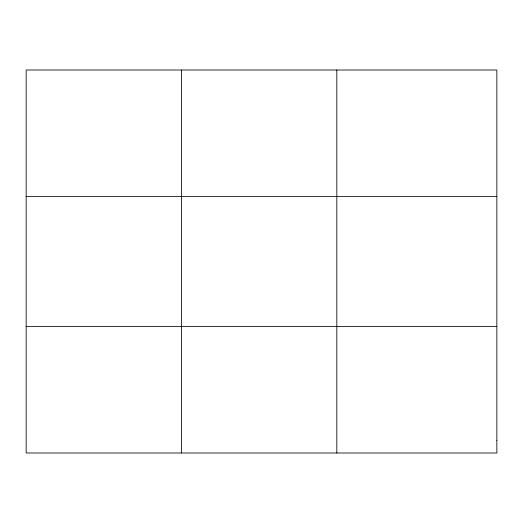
<?xml version="1.0" encoding="UTF-8"?>
<svg xmlns="http://www.w3.org/2000/svg" width="523" height="523" viewBox="0 0 523 523"><rect width="100%" height="100%" fill="white"/><g stroke="black" fill="none" stroke-linecap="round" stroke-linejoin="round"><path stroke-width="0.78" d="M181.481 452.996L181.481 70.004M336.812 452.996L336.812 70.004M26.15 196.393L496.85 196.393M26.15 326.607L496.85 326.607M496.85 440.359L496.85 452.996L26.15 452.996L26.15 70.004L496.85 70.004L496.85 440.359"/></g></svg>
